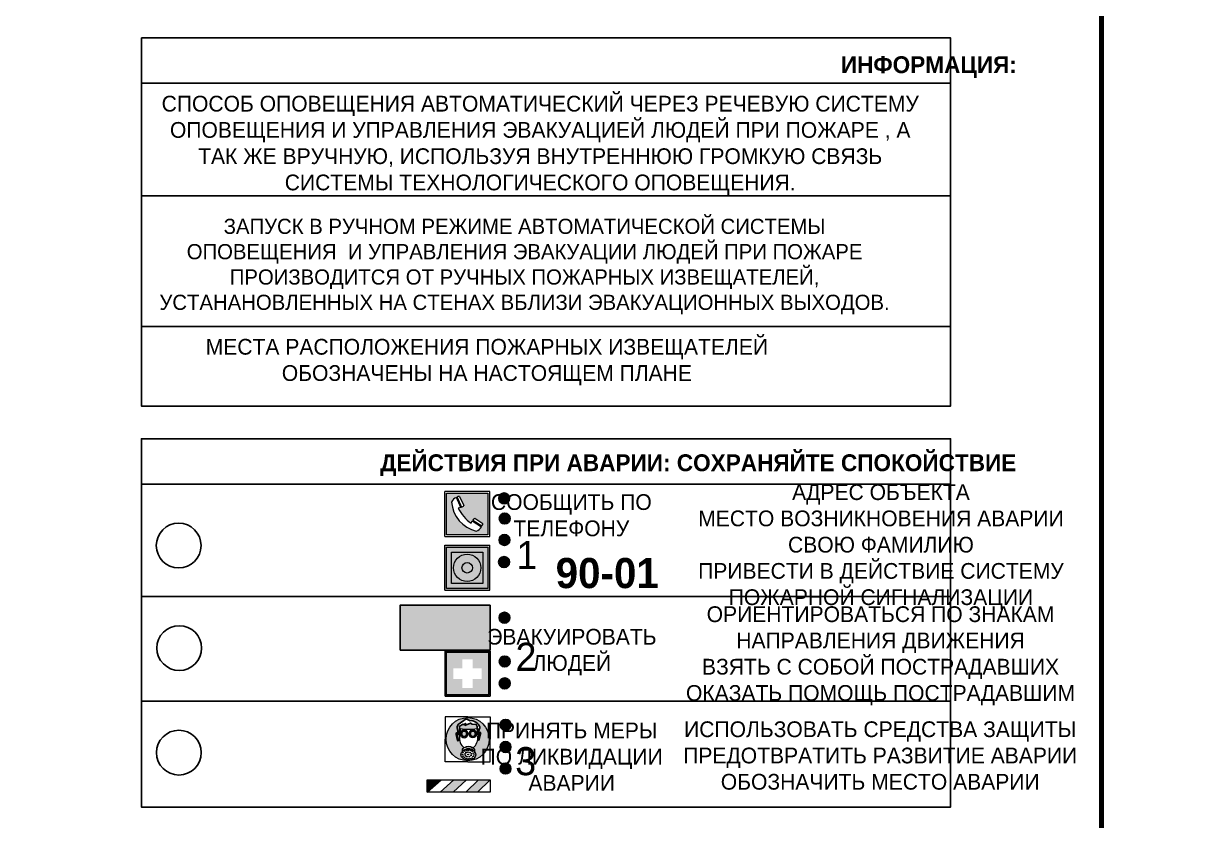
# Model space of a CAD drawing. Header units: millimetres. Extents: x 13114 to 67229, y 22859 to 38520.
# Drawn here: x 20853.8 to 21060, y 24379.4 to 24521.1 of the extents above; entities that cross this region are included whole.
import ezdxf

# ---------------------------------------------------------------- set-up
doc = ezdxf.new("R2010")
doc.units = ezdxf.units.MM
doc.styles.add('обычный', font='arial.ttf')

# ---------------------------------------------------------------- blocks, each defined once
blk = doc.blocks.new('A$C38D26F80')
h = blk.add_hatch(color=5)
h.dxf.hatch_style = 1
h.paths.add_polyline_path([(-8.77, -4.48, 1), (-0.19, -4.48, 1)])
h.paths.add_polyline_path([(-6.75, -3.58), (-6.75, -3.31), (-6.62, -3.22), (-6.5, -3.22), (-6.42, -3.3), (-6.39, -3.28), (-6.59, -2.23), (-6.59, -2.01), (-6.38, -1.58), (-4.76, -0.4), (-4.13, -0.79, -0.362848), (-2.1, -2.1, -0.201049), (-2.17, -2.48, 0.085434), (-2.26, -3.13), (-1.9, -3.16), (-2.25, -4.7), (-2.4, -4.59), (-2.43, -4.34), (-2.36, -4.34), (-2.14, -3.34), (-2.47, -3.42), (-2.58, -1.95), (-2.77, -1.58), (-3.58, -1.52), (-3.92, -1.26), (-5.05, -1.73), (-4.87, -1.39), (-5.41, -1.6), (-5.41, -1.46), (-6.13, -1.87), (-6.18, -3.5), (-6.56, -3.47), (-6.37, -4.59), (-6.16, -4.43), (-6.16, -4.66), (-6.36, -4.79), (-6.37, -4.8), (-6.51, -4.76)], flags=16)
h.paths.add_polyline_path([(-6.51, -4.76), (-6.36, -4.79), (-6.37, -4.8)], flags=0)
h.paths.add_polyline_path([(-5.92, -2.34, 0.089508), (-2.67, -2.35), (-2.48, -3.88, -0.268602), (-3.4, -6.18, 0.262449), (-5.2, -6.18, -0.268602), (-6.11, -3.88)], flags=16)
edge = h.paths.add_edge_path(flags=16)
edge.add_ellipse((-5.19, -3.41), major_axis=(0, 0.842), ratio=0.848992, start_angle=0, end_angle=360)
edge = h.paths.add_edge_path(flags=0)
edge.add_ellipse((-5.19, -3.39), major_axis=(0, 0.665), ratio=0.853798, start_angle=0, end_angle=360)
edge = h.paths.add_edge_path(flags=0)
edge.add_ellipse((-5.19, -3.4), major_axis=(0, 0.528), ratio=0.864094, start_angle=0, end_angle=360)
edge = h.paths.add_edge_path(flags=16)
edge.add_ellipse((-3.47, -3.4), major_axis=(0, 0.842), ratio=0.848992, start_angle=0, end_angle=360)
h.paths.add_polyline_path([(-3.13, -6.45), (-3.13, -6.84, 0.383174), (-5.57, -6.85), (-5.57, -6.49, -0.369952)], flags=16)
edge = h.paths.add_edge_path(flags=0)
edge.add_ellipse((-3.47, -3.39), major_axis=(0, 0.665), ratio=0.853798, start_angle=0, end_angle=360)
edge = h.paths.add_edge_path(flags=0)
edge.add_ellipse((-3.47, -3.4), major_axis=(0, 0.528), ratio=0.864094, start_angle=0, end_angle=360)
edge = h.paths.add_edge_path(flags=16)
edge.add_ellipse((-4.34, -7.57), major_axis=(-1.48, 0), ratio=0.744955, start_angle=0, end_angle=360)
h.paths.add_polyline_path([(-5.01, -6.85, -1), (-5.15, -6.85, -1)], flags=0)
h.paths.add_polyline_path([(-5.33, -7.14, -1), (-5.47, -7.14, -1)], flags=0)
h.paths.add_polyline_path([(-4.61, -6.71, -1), (-4.74, -6.71, -1)], flags=16)
h.paths.add_polyline_path([(-5.43, -7.51, -1), (-5.57, -7.51, -1)], flags=0)
h.paths.add_polyline_path([(-4.26, -6.67, -1), (-4.4, -6.67, -1)], flags=16)
h.paths.add_polyline_path([(-4.74, -7.14, -1), (-4.88, -7.14, -1)], flags=0)
h.paths.add_polyline_path([(-4.93, -7.43, -1), (-5.07, -7.43, -1)], flags=0)
h.paths.add_polyline_path([(-4.41, -7.07, -1), (-4.54, -7.07, -1)], flags=0)
h.paths.add_polyline_path([(-5.33, -7.87, -1), (-5.46, -7.87, -1)], flags=0)
h.paths.add_polyline_path([(-3.8, -6.71, -1), (-3.94, -6.71, -1)], flags=16)
h.paths.add_polyline_path([(-4.85, -7.78, -1), (-4.98, -7.78, -1)], flags=0)
h.paths.add_polyline_path([(-3.96, -7.14, -1), (-4.1, -7.14, -1)], flags=0)
h.paths.add_polyline_path([(-4.33, -7.53, -1), (-4.47, -7.53, -1)], flags=0)
h.paths.add_polyline_path([(-5.09, -8.12, -1), (-5.23, -8.12, -1)], flags=0)
h.paths.add_polyline_path([(-3.5, -6.94, -1), (-3.64, -6.94, -1)], flags=0)
h.paths.add_polyline_path([(-4.54, -7.97, -1), (-4.68, -7.97, -1)], flags=0)
h.paths.add_polyline_path([(-3.66, -7.39, -1), (-3.8, -7.39, -1)], flags=0)
h.paths.add_polyline_path([(-4.73, -8.35, -1), (-4.86, -8.35, -1)], flags=0)
h.paths.add_polyline_path([(-4.09, -7.96, -1), (-4.23, -7.96, -1)], flags=0)
h.paths.add_polyline_path([(-3.77, -7.74, -1), (-3.91, -7.74, -1)], flags=0)
h.paths.add_polyline_path([(-3.22, -7.27, -1), (-3.35, -7.27, -1)], flags=0)
h.paths.add_polyline_path([(-4.34, -8.4, -1), (-4.47, -8.4, -1)], flags=0)
h.paths.add_polyline_path([(-3.16, -7.61, -1), (-3.3, -7.61, -1)], flags=0)
h.paths.add_polyline_path([(-3.9, -8.35, -1), (-4.04, -8.35, -1)], flags=0)
h.paths.add_polyline_path([(-3.32, -7.91, -1), (-3.46, -7.91, -1)], flags=0)
h.paths.add_polyline_path([(-3.55, -8.23, -1), (-3.69, -8.23, -1)], flags=0)
at = {"color": 5, "lineweight": 5}
for p, q in [((-4.48, 0), (-8.96, 0)), ((-8.96, 0), (-8.96, -4.48)), ((-4.48, 0), (0, 0)), ((0, 0), (0, -4.48)), ((-6.59, -2.01), (-6.38, -1.58)), ((-6.59, -2.23), (-6.59, -2.01)), ((-6.39, -3.28), (-6.59, -2.23)), ((-6.38, -1.58), (-4.76, -0.4)), ((-6.13, -1.87), (-6.18, -3.5)), ((-5.41, -1.46), (-6.13, -1.87)), ((-4.87, -1.39), (-5.41, -1.6)), ((-5.41, -1.6), (-5.41, -1.46)), ((-3.92, -1.26), (-5.05, -1.73)), ((-5.05, -1.73), (-4.87, -1.39)), ((-4.76, -0.4), (-4.13, -0.79)), ((-3.58, -1.52), (-3.92, -1.26)), ((-2.77, -1.58), (-3.58, -1.52)), ((-2.58, -1.95), (-2.77, -1.58)), ((-2.47, -3.42), (-2.58, -1.95)), ((-8.96, -8.96), (-8.96, -4.48)), ((-6.75, -3.31), (-6.62, -3.22)), ((-6.75, -3.58), (-6.75, -3.31)), ((-6.51, -4.76), (-6.75, -3.58)), ((-6.62, -3.22), (-6.5, -3.22)), ((-6.18, -3.5), (-6.56, -3.47)), ((-6.56, -3.47), (-6.37, -4.59)), ((-6.5, -3.22), (-6.42, -3.3)), ((-6.42, -3.3), (-6.39, -3.28)), ((-6.37, -4.59), (-6.16, -4.43)), ((-6.16, -4.43), (-6.16, -4.66)), ((-5.92, -2.34), (-6.11, -3.88)), ((-2.67, -2.34), (-2.48, -3.88)), ((-2.14, -3.34), (-2.47, -3.42)), ((-2.43, -4.34), (-2.4, -4.59)), ((-2.43, -4.34), (-2.36, -4.34)), ((-2.4, -4.59), (-2.25, -4.7)), ((-2.36, -4.34), (-2.14, -3.34)), ((-1.9, -3.16), (-2.26, -3.13)), ((-2.25, -4.7), (-1.9, -3.16)), ((0, -8.96), (0, -4.48)), ((-6.37, -4.8), (-6.51, -4.76)), ((-6.16, -4.66), (-6.37, -4.8)), ((-5.57, -6.49), (-5.57, -6.85)), ((-3.13, -6.45), (-3.13, -6.84)), ((-4.48, -8.96), (-8.96, -8.96)), ((-4.48, -8.96), (0, -8.96))]:
    blk.add_line(p, q, dxfattribs=at)
at = {"color": 5}
for p, q in [((-6.59, -2.01), (-6.38, -1.58)), ((-6.59, -2.23), (-6.59, -2.01)), ((-6.39, -3.28), (-6.59, -2.23)), ((-6.38, -1.58), (-4.76, -0.4)), ((-6.13, -1.87), (-6.18, -3.5)), ((-5.41, -1.46), (-6.13, -1.87)), ((-4.87, -1.39), (-5.41, -1.6)), ((-5.41, -1.6), (-5.41, -1.46)), ((-3.92, -1.26), (-5.05, -1.73)), ((-5.05, -1.73), (-4.87, -1.39)), ((-4.76, -0.4), (-4.13, -0.79)), ((-3.58, -1.52), (-3.92, -1.26)), ((-2.77, -1.58), (-3.58, -1.52)), ((-2.58, -1.95), (-2.77, -1.58)), ((-2.47, -3.42), (-2.58, -1.95)), ((-6.75, -3.31), (-6.62, -3.22)), ((-6.75, -3.58), (-6.75, -3.31)), ((-6.51, -4.76), (-6.75, -3.58)), ((-6.62, -3.22), (-6.5, -3.22)), ((-6.18, -3.5), (-6.56, -3.47)), ((-6.56, -3.47), (-6.37, -4.59)), ((-6.5, -3.22), (-6.42, -3.3)), ((-6.42, -3.3), (-6.39, -3.28)), ((-6.37, -4.59), (-6.16, -4.43)), ((-6.16, -4.43), (-6.16, -4.66)), ((-2.14, -3.34), (-2.47, -3.42)), ((-2.4, -4.59), (-2.43, -4.34)), ((-2.43, -4.34), (-2.36, -4.34)), ((-2.25, -4.7), (-2.4, -4.59)), ((-2.36, -4.34), (-2.14, -3.34)), ((-2.26, -3.13), (-1.9, -3.16)), ((-1.9, -3.16), (-2.25, -4.7)), ((-6.37, -4.8), (-6.51, -4.76)), ((-6.36, -4.79), (-6.51, -4.76)), ((-6.16, -4.66), (-6.37, -4.8)), ((-6.16, -4.66), (-6.36, -4.79))]:
    blk.add_line(p, q, dxfattribs=at)
at = {"color": 5, "lineweight": 5}
for centre, radius in [((-4.48, -4.48), 4.29), ((-5.08, -6.85), 0.0678), ((-4.67, -6.71), 0.0678), ((-4.33, -6.67), 0.0678), ((-3.87, -6.71), 0.0678), ((-3.57, -6.94), 0.0678), ((-5.5, -7.51), 0.0678), ((-5.4, -7.14), 0.0678), ((-5.4, -7.87), 0.0678), ((-5.16, -8.12), 0.0678), ((-5, -7.43), 0.0678), ((-4.91, -7.78), 0.0678), ((-4.81, -7.14), 0.0678), ((-4.79, -8.35), 0.0678), ((-4.61, -7.97), 0.0678), ((-4.47, -7.07), 0.0678), ((-4.4, -7.53), 0.0678), ((-4.4, -8.4), 0.0678), ((-4.16, -7.96), 0.0678), ((-4.03, -7.14), 0.0678), ((-3.97, -8.35), 0.0678), ((-3.84, -7.74), 0.0678), ((-3.73, -7.39), 0.0678), ((-3.62, -8.23), 0.0678), ((-3.39, -7.91), 0.0678), ((-3.28, -7.27), 0.0678), ((-3.23, -7.61), 0.0678)]:
    blk.add_circle(centre, radius, dxfattribs=at)
at = {"color": 5}
for centre, radius, start, end in [((-3.89, -2.66), 1.88, 17.387, 97.1599), ((-2.6, -2.2), 0.511, 326.3906, 11.8614), ((-0.35, -3.07), 1.91, 162.2553, 181.7878)]:
    blk.add_arc(centre, radius, start, end, dxfattribs=at)
at = {"color": 5, "lineweight": 5}
for centre, radius, start, end in [((-2.6, -2.2), 0.513, 326.4781, 11.7739), ((-3.66, -4.24), 2.47, 171.573, 231.7124), ((-4.28, 6.66), 9.15, 259.6987, 280.1569), ((-4.93, -4.24), 2.47, 308.2876, 8.427), ((-0.47, -3.05), 1.79, 161.5846, 182.4584), ((-4.33, -7.88), 1.87, 50.358, 131.5662), ((-4.34, -8.2), 1.82, 48.4943, 132.3565), ((-4.3, -7.78), 1.83, 60.5889, 119.4111)]:
    blk.add_arc(centre, radius, start, end, dxfattribs=at)
for centre, major_axis, ratio in [((-5.19, -3.41), (0, 0.842), 0.848992), ((-5.19, -3.39), (0, 0.665), 0.853798), ((-5.19, -3.4), (0, 0.528), 0.864094), ((-3.47, -3.4), (0, 0.842), 0.848992), ((-3.47, -3.39), (0, 0.665), 0.853798), ((-3.47, -3.4), (0, 0.528), 0.864094), ((-4.34, -7.57), (-1.48, 0), 0.744955)]:
    blk.add_ellipse(centre, major_axis=major_axis, ratio=ratio, dxfattribs=at)
blk = doc.blocks.new('A$C47DD6509')
at = {"lineweight": 5}
for points in [[(-8.69, 0), (-11.19, 0), (-11.19, -2.22)], [(-4.22, 0), (-6.45, 0), (-8.91, -2.22), (-6.61, -2.22)], [(0, 0), (-2.09, 0), (-4.36, -2.22), (-2.29, -2.22)]]:
    blk.add_hatch(color=242, dxfattribs=at).paths.add_polyline_path(points)
at = {"color": 242, "lineweight": 5}
for p, q in [((-11.19, -2.22), (-8.69, 0)), ((-11.19, -2.22), (-11.19, 0)), ((-11.19, 0), (-8.69, 0)), ((-11.19, 0), (0, 0)), ((-8.91, -2.22), (-6.45, 0)), ((-6.61, -2.22), (-4.22, 0)), ((-4.36, -2.22), (-2.09, 0)), ((-2.29, -2.22), (0, 0)), ((0, 0), (0, -2.22)), ((0, -2.22), (-11.19, -2.22))]:
    blk.add_line(p, q, dxfattribs=at)
blk = doc.blocks.new('A$C32E8229D')
at = {"true_color": 0xffffff}
blk.add_hatch(color=7, dxfattribs=at).paths.add_polyline_path([(0, 0), (0, -8), (16, -8), (16, 0)])
h = blk.add_hatch(color=126)
h.paths.add_polyline_path([(0.2, -0.2), (15.8, -0.2), (15.8, -7.8), (0.2, -7.8)])
h.paths.add_polyline_path([(13.49, -2.05), (12.08, -2.05), (11.37, -2.63, 0.162397), (11.29, -2.84), (11.29, -3.63), (10.35, -3.63), (10.35, -4.05), (11.68, -4.05), (11.68, -3.48), (12.26, -4.28), (11.29, -5.1), (11.29, -6.78), (11.85, -6.78), (11.85, -5.44), (12.8, -4.64), (12.8, -5.94), (14.46, -5.94), (14.46, -5.39), (13.45, -5.39), (13.45, -3.97), (12.46, -2.59), (13.15, -2.59), (13.69, -3.34), (14.18, -3)], flags=16)
h.paths.add_polyline_path([(10.74, -1.82, 1), (11.8, -1.82, 1)], flags=16)
h.paths.add_polyline_path([(9.39, -3.59), (5.99, -3.59), (6.56, -3.03), (5.91, -3.03), (5.1, -3.83), (5.91, -4.64), (6.56, -4.64), (5.99, -4.09), (9.39, -4.09)], flags=16)
h.paths.add_polyline_path([(4.29, -1.08), (1.72, -1.08), (1.72, -6.6), (4.29, -6.6)], flags=16)
at = {"color": 126}
blk.add_lwpolyline([(16, -8), (0, -8), (0, 0), (16, 0)], close=True, dxfattribs=at)
blk = doc.blocks.new('A$C18900ED3')
h = blk.add_hatch(color=126)
h.paths.add_polyline_path([(-0.18, -0.18), (-7.02, -0.18), (-7.02, -7.02), (-0.18, -7.02)])
h.paths.add_polyline_path([(-5.89, -4.46), (-5.89, -2.77), (-4.46, -2.77), (-4.46, -1.31), (-2.77, -1.31), (-2.77, -2.77), (-1.33, -2.77), (-1.33, -4.46), (-2.77, -4.46), (-2.77, -5.89), (-4.46, -5.89), (-4.46, -4.46)], flags=16)
at = {"color": 126}
for p, q in [((-7.2, 0), (-7.2, -7.2)), ((0, 0), (-7.2, 0)), ((0, -7.2), (0, 0)), ((-7.02, -7.02), (-7.02, -0.18)), ((-7.02, -0.18), (-0.18, -0.18)), ((-0.18, -0.18), (-0.18, -7.02)), ((-7.2, -7.2), (0, -7.2)), ((-0.18, -7.02), (-7.02, -7.02))]:
    blk.add_line(p, q, dxfattribs=at)
blk = doc.blocks.new('A$C456E1F9C')
at = {"lineweight": 5}
h = blk.add_hatch(color=242, dxfattribs=at)
h.paths.add_polyline_path([(0.51, -1.47), (0.51, -13.26), (12.29, -13.26), (12.29, -1.47)])
h.paths.add_polyline_path([(5.42, -4.95, -0.254479), (4.78, -5.4), (3.52, -2.53, -0.209735), (4.23, -2.4)], flags=16)
h.paths.add_polyline_path([(8.53, -8.6), (10.87, -10.17), (10.54, -10.76), (8.03, -9.13, -0.192251)], flags=16)
h.paths.add_polyline_path([(4.61, -5.49, 0.005518), (3.87, -5.72, 0.128647), (7.49, -10.01, 0.00809), (7.83, -9.33), (10.47, -10.97, -0.16736), (8.99, -12.25, -0.327862), (1.95, -3.95, -0.166952), (3.36, -2.62)], flags=16)
at = {"color": 242, "lineweight": 5}
for p, q in [((0, -13.77), (0, -0.97)), ((12.8, -0.97), (0, -0.97)), ((4.61, -5.49), (3.36, -2.62)), ((3.52, -2.53), (4.78, -5.4)), ((4.23, -2.4), (5.42, -4.95)), ((12.8, -13.77), (12.8, -0.97)), ((7.83, -9.33), (10.47, -10.97)), ((8.03, -9.13), (10.54, -10.76)), ((10.81, -10.12), (8.53, -8.6)), ((10.54, -10.76), (10.8, -10.3)), ((10.8, -10.3), (10.81, -10.12)), ((0, -13.77), (12.8, -13.77))]:
    blk.add_line(p, q, dxfattribs=at)
blk.add_lwpolyline([(0.51, -1.47), (12.29, -1.47), (12.29, -13.26), (0.51, -13.26)], close=True, dxfattribs=at)
for centre, radius, start, end in [((4.59, -5.34), 2.99, 114.2845, 152.1974), ((4.02, -3.27), 0.891, 76.3284, 123.7092), ((11.12, -3.31), 9.19, 183.9915, 256.6009), ((14.98, -39.1), 35.17, 107.1487, 108.4135), ((13.86, -0.94), 11.08, 205.5536, 234.8762), ((4.68, -4.59), 0.824, 276.9621, 334.0723), ((-13.31, 0.8), 23.44, 332.5487, 334.4027), ((8.94, -9.5), 0.989, 114.4092, 157.9388), ((7.87, -9.46), 3, 291.9291, 329.9329)]:
    blk.add_arc(centre, radius, start, end, dxfattribs=at)
blk = doc.blocks.new('A$C54414219')
at = {"true_color": 0xffffff}
h = blk.add_hatch(color=7, dxfattribs=at)
h.paths.add_polyline_path([(2.39, -9.45), (2.39, -18.3), (11.23, -18.3), (11.23, -9.45)], flags=0)
h.paths.add_polyline_path([(10.71, -13.87, -1), (2.92, -13.87, -1)], flags=0)
h.paths.add_polyline_path([(8.3, -13.87, -1), (5.33, -13.87, -1)], flags=0)
h.paths.add_polyline_path([(0.41, -7.47), (0.41, -20.27), (13.21, -20.27), (13.21, -7.47)])
h.paths.add_polyline_path([(0.92, -19.77), (12.71, -19.77), (12.71, -7.98), (0.92, -7.98)], flags=16)
h.paths.add_polyline_path([(11.23, -9.45), (11.23, -18.3), (2.39, -18.3), (2.39, -9.45)], flags=0)
at = {"lineweight": 5}
h = blk.add_hatch(color=242, dxfattribs=at)
h.paths.add_polyline_path([(12.71, -7.98), (0.92, -7.98), (0.92, -19.77), (12.71, -19.77)])
h.paths.add_polyline_path([(11.23, -18.3), (2.39, -18.3), (2.39, -9.45), (11.23, -9.45)], flags=16)
h.paths.add_polyline_path([(10.71, -13.87, -1), (2.92, -13.87, -1)], flags=0)
h.paths.add_polyline_path([(8.3, -13.87, -1), (5.33, -13.87, -1)], flags=0)
at = {"true_color": 0xffffff}
h = blk.add_hatch(color=7, dxfattribs=at)
h.paths.add_polyline_path([(2.39, -9.45), (2.39, -18.3), (11.23, -18.3), (11.23, -9.45)])
h.paths.add_polyline_path([(10.71, -13.87, -1), (2.92, -13.87, -1)], flags=16)
h.paths.add_polyline_path([(8.3, -13.87, -1), (5.33, -13.87, -1)], flags=0)
at = {"lineweight": 5}
h = blk.add_hatch(color=242, dxfattribs=at)
h.paths.add_polyline_path([(2.92, -13.87, 1), (10.71, -13.87, 1)])
h.paths.add_polyline_path([(8.3, -13.87, -1), (5.33, -13.87, -1)], flags=16)
at = {"color": 242, "lineweight": 5}
for p, q in [((0.41, -20.27), (0.41, -7.47)), ((0.41, -7.47), (13.21, -7.47)), ((0.41, -7.47), (13.21, -7.47)), ((13.21, -20.27), (13.21, -7.47)), ((0.41, -20.27), (13.21, -20.27))]:
    blk.add_line(p, q, dxfattribs=at)
for points in [[(0.92, -7.98), (12.71, -7.98), (12.71, -19.77), (0.92, -19.77)], [(2.39, -9.45), (11.23, -9.45), (11.23, -18.3), (2.39, -18.3)]]:
    blk.add_lwpolyline(points, close=True, dxfattribs=at)
for radius in [3.89, 1.49]:
    blk.add_circle((6.81, -13.87), radius, dxfattribs=at)

msp = doc.modelspace()

# ---------------------------------------------------------------- hatches: boundary and pattern name
at = {"lineweight": 0}
h = msp.add_hatch(color=256, dxfattribs=at)
h.dxf.hatch_style = 1
h.paths.add_polyline_path([(20938.25, 24436.68, 1), (20940.18, 24436.68, 1)])
h = msp.add_hatch(color=256, dxfattribs=at)
h.dxf.hatch_style = 1
h.paths.add_polyline_path([(20938.36, 24433.1, 1), (20940.29, 24433.1, 1)])
h = msp.add_hatch(color=256, dxfattribs=at)
h.dxf.hatch_style = 1
h.paths.add_polyline_path([(20938.32, 24429.29, 1), (20940.25, 24429.29, 1)])
h = msp.add_hatch(color=256, dxfattribs=at)
h.dxf.hatch_style = 1
h.paths.add_polyline_path([(20938.23, 24425.36, 1), (20940.17, 24425.36, 1)])
h = msp.add_hatch(color=256, dxfattribs=at)
h.dxf.hatch_style = 1
h.paths.add_polyline_path([(20938.32, 24415.47, 1), (20940.25, 24415.47, 1)])
h = msp.add_hatch(color=256, dxfattribs=at)
h.dxf.hatch_style = 1
h.paths.add_polyline_path([(20938.36, 24407.69, 1), (20940.29, 24407.69, 1)])
h = msp.add_hatch(color=256, dxfattribs=at)
h.dxf.hatch_style = 1
h.paths.add_polyline_path([(20938.35, 24403.79, 1), (20940.28, 24403.79, 1)])
h = msp.add_hatch(color=256, dxfattribs=at)
h.dxf.hatch_style = 1
h.paths.add_polyline_path([(20938.51, 24396.43, 1), (20940.44, 24396.43, 1)])
h = msp.add_hatch(color=256, dxfattribs=at)
h.dxf.hatch_style = 1
h.paths.add_polyline_path([(20938.5, 24392.49, 1), (20940.44, 24392.49, 1)])
h = msp.add_hatch(color=256, dxfattribs=at)
h.dxf.hatch_style = 1
h.paths.add_polyline_path([(20938.51, 24388.66, 1), (20940.44, 24388.66, 1)])

# ---------------------------------------------------------------- linework, layer by layer
at = {"color": 6, "lineweight": 100}
for points in [[(20445.35, 24276.92), (21045.35, 24276.92), (21045.35, 24671.92), (20445.35, 24671.92)], [(21045.35, 24276.92), (21645.35, 24276.92), (21645.35, 24671.92), (21045.35, 24671.92)]]:
    msp.add_lwpolyline(points, close=True, dxfattribs=at)
at = {"color": 0}
msp.add_lwpolyline([(20874.77, 24518.53), (21018.54, 24518.53), (21018.54, 24453.07), (20874.77, 24453.07)], close=True, dxfattribs=at)
for points in [[(20874.77, 24510.47), (21018.54, 24510.47)], [(20874.77, 24490.48), (21018.54, 24490.48)], [(20874.77, 24467.23), (21018.54, 24467.23)]]:
    msp.add_lwpolyline(points, dxfattribs=at)
for points in [[(20874.77, 24439.22), (21018.54, 24439.22), (21018.54, 24447.27), (20874.77, 24447.27)], [(20874.77, 24439.22), (21018.54, 24439.22), (21018.54, 24381.82), (20874.77, 24381.82)]]:
    msp.add_lwpolyline(points, close=True)
for points in [[(20933.19, 24419.22), (20874.77, 24419.22), (21018.54, 24419.22)], [(20933.19, 24400.65), (20874.77, 24400.65), (21018.54, 24400.65)]]:
    msp.add_lwpolyline(points)
for centre, radius in [((20939.22, 24436.68), 0.966), ((20939.32, 24433.1), 0.966), ((20881.4, 24428.3), 3.98), ((20939.28, 24429.29), 0.966), ((20939.2, 24425.36), 0.966), ((20939.28, 24415.47), 0.966), ((20881.49, 24410.07), 3.98), ((20939.33, 24407.69), 0.966), ((20939.32, 24403.79), 0.966), ((20939.48, 24396.43), 0.966), ((20881.43, 24391.49), 3.98), ((20939.47, 24392.49), 0.966), ((20939.47, 24388.66), 0.966)]:
    msp.add_circle(centre, radius)

# ---------------------------------------------------------------- block references
for name, p, xscale, yscale, zscale in [('A$C456E1F9C', (20928.66, 24438.5), 0.625, 0.625, 0.625), ('A$C54414219', (20928.4, 24433.01), 0.625, 0.625, 0.625), ('A$C18900ED3', (20936.73, 24409.54), 1.111111111007631, 1.111111111007631, 1.111111111007631), ('A$C38D26F80', (20936.75, 24397.88), 0.8928571427240968, 0.8928571427240968, 0.8928571427240968)]:
    msp.add_blockref(name, p, dxfattribs=dict(xscale=xscale, yscale=yscale, zscale=zscale))
at = {"xscale": -1}
msp.add_blockref('A$C32E8229D', (20936.73, 24417.69), dxfattribs=at)
at = {"color": 242, "true_color": 0xc1121c}
msp.add_blockref('A$C47DD6509', (20936.75, 24386.66), dxfattribs=at)

# ---------------------------------------------------------------- texts
at = {"lineweight": 0, "attachment_point": 5, "style": 'обычный'}
for s, insert, char_height, width in [('{\\fProxima Nova Rg|b1|i0|c204|p2;ИНФОРМАЦИЯ:\\H1.1997x; }', (21014.68, 24513.33), 3, 175.1736), ('{\\fProxima Nova Rg|b0|i0|c204|p2;СПОСОБ ОПОВЕЩЕНИЯ АВТОМАТИЧЕСКИЙ ЧЕРЕЗ РЕЧЕВУЮ СИСТЕМУ ОПОВЕЩЕНИЯ И УПРАВЛЕНИЯ ЭВАКУАЦИЕЙ ЛЮДЕЙ ПРИ ПОЖАРЕ , А ТАК ЖЕ ВРУЧНУЮ, ИСПОЛЬЗУЯ ВНУТРЕННЮЮ ГРОМКУЮ СВЯЗЬ СИСТЕМЫ ТЕХНОЛОГИЧЕСКОГО ОПОВЕЩЕНИЯ.}', (20945.63, 24499.43), 2.8, 137.0334), ('{\\fProxima Nova Rg|b0|i0|c204|p2;\\P\\pt8.1;ЗАПУСК В РУЧНОМ РЕЖИМЕ АВТОМАТИЧЕСКОЙ СИСТЕМЫ ОПОВЕЩЕНИЯ  И УПРАВЛЕНИЯ ЭВАКУАЦИИ ЛЮДЕЙ ПРИ ПОЖАРЕ ПРОИЗВОДИТСЯ ОТ РУЧНЫХ ПОЖАРНЫХ ИЗВЕЩАТЕЛЕЙ, УСТАНАНОВЛЕННЫХ НА СТЕНАХ ВБЛИЗИ ЭВАКУАЦИОННЫХ ВЫХОДОВ. }', (20942.85, 24480.14), 2.7, 131.4512), ('\\pt8.4;{\\fProxima Nova Rg|b0|i0|c204|p2;\\PМЕСТА РАСПОЛОЖЕНИЯ ПОЖАРНЫХ ИЗВЕЩАТЕЛЕЙ ОБОЗНАЧЕНЫ НА НАСТОЯЩЕМ ПЛАНЕ}', (20936.15, 24463.22), 2.8, 118.5618), ('{\\fProxima Nova Rg|b1|i0|c204|p2;ДЕЙСТВИЯ ПРИ АВАРИИ: СОХРАНЯЙТЕ СПОКОЙСТВИЕ\\H1.6644x; }', (20973.72, 24442.58), 3, 175.1736), ('{\\fProxima Nova Rg|b0|i0|c204|p2;СООБЩИТЬ ПО \\PТЕЛЕФОНУ}', (20951.16, 24433.67), 2.8, 126.6484), ('\\pi-8.4,l8.4,t8.4;{\\fProxima Nova Rg|b0|i0|c204|p2;АДРЕС ОБЪЕКТА\\PМЕСТО ВОЗНИКНОВЕНИЯ АВАРИИ\\PСВОЮ ФАМИЛИЮ\\PПРИВЕСТИ В ДЕЙСТВИЕ СИСТЕМУ \\PПОЖАРНОЙ СИГНАЛИЗАЦИИ}', (21006.17, 24428.05), 2.8, 126.6484), ('{\\fProxima Nova Rg|b0|i0|c204|p2;1\\H1.1667x; }', (20943.26, 24426.6), 5, 126.6484), ('{\\fProxima Nova Rg|b1|i0|c204|p2;\\H1.0714x;90-01\\fProxima Nova Rg|b0|i0|c204|p2;\\H0.93331x; \\H1.3449x; }', (20957.54, 24423.37), 5, 126.6484), ('\\pi-8.4,l8.4,t8.4;{\\fProxima Nova Rg|b0|i0|c204|p2;ОРИЕНТИРОВАТЬСЯ ПО ЗНАКАМ \\PНАПРАВЛЕНИЯ ДВИЖЕНИЯ\\PВЗЯТЬ С СОБОЙ ПОСТРАДАВШИХ\\PОКАЗАТЬ ПОМОЩЬ ПОСТРАДАВШИМ}', (21006.1, 24408.69), 2.8, 126.6484), ('{\\fProxima Nova Rg|b0|i0|c204|p2;ЭВАКУИРОВАТЬ \\PЛЮДЕЙ}', (20951.26, 24409.35), 2.8, 126.6484), ('{\\fProxima Nova Rg|b0|i0|c204|p2;2\\H1.1967x; }', (20943.11, 24408.52), 5, 126.6484), ('{\\fProxima Nova Rg|b0|i0|c204|p2;ПРИНЯТЬ МЕРЫ \\PПО ЛИКВИДАЦИИ \\PАВАРИИ}', (20951.22, 24390.77), 2.8, 126.6484), ('\\pi-8.4,l8.4,t8.4;{\\fProxima Nova Rg|b0|i0|c204|p2;ИСПОЛЬЗОВАТЬ СРЕДСТВА ЗАЩИТЫ \\PПРЕДОТВРАТИТЬ РАЗВИТИЕ АВАРИИ\\PОБОЗНАЧИТЬ МЕСТО АВАРИИ}', (21006.04, 24390.96), 2.8, 126.6484), ('{\\fProxima Nova Rg|b0|i0|c204|p2;3\\H1.1967x; }', (20943.05, 24389.94), 5, 126.6484)]:
    msp.add_mtext(s, dxfattribs=dict(at, insert=insert, char_height=char_height, width=width))

doc.saveas('drawing.dxf')
